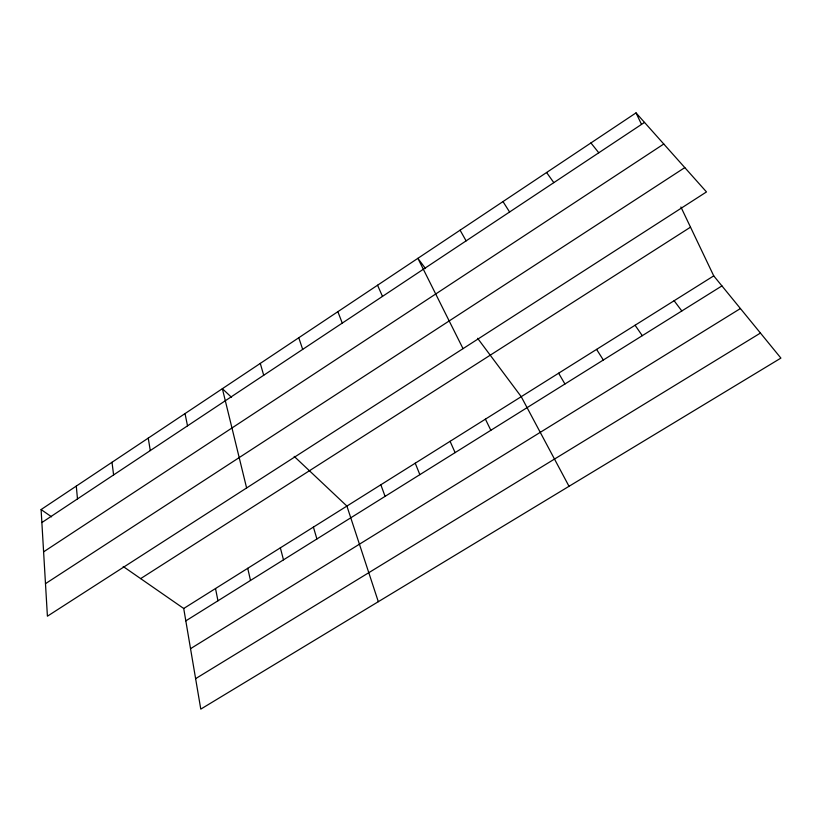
<?xml version="1.0" encoding="UTF-8"?>
<svg xmlns="http://www.w3.org/2000/svg" width="822" height="822" viewBox="0 0 822 822"><rect width="100%" height="100%" fill="white"/><g stroke="black" fill="none" stroke-linecap="round" stroke-linejoin="round"><path stroke-width="1.23" d="M41.1 509.558L636.023 112.881L706.488 191.927L47.409 616.202L41.1 509.558L51.581 516.833M41.871 522.556L644.52 122.416M43.597 551.86L663.775 144.014M45.477 583.661L684.808 167.606M140.654 578.616L690.511 227.17M183.717 608.486L713.732 275.873L780.9 358.094L200.784 709.119L183.717 608.486L123.197 566.502M185.823 620.867L721.932 285.912M190.54 648.671L740.417 308.538M195.615 678.653L760.442 333.054M231.557 397.345L222.372 388.693L246.61 487.97M294.194 456.395L346.905 506.075L378.315 601.694M590.926 142.946L598.786 152.779M674.122 300.739L681.828 310.973M425.529 268.578L417.874 258.334L463.033 348.651M477.603 338.284L521.23 396.687L569.019 486.305M546.589 172.507L553.822 182.638M635.077 325.245L642.29 335.674M502.982 201.585L509.599 211.994M596.587 349.391L603.338 360.015M558.641 373.209L564.94 384.008M460.084 230.191L466.115 240.867M485.422 419.158L490.847 430.296M636.023 112.881L641.366 124.101M680.893 206.99L713.732 275.873M450.086 441.322L455.111 452.624M377.555 285.224L382.487 296.393M415.233 463.197L419.857 474.643M337.863 311.692L342.271 323.097M380.843 484.775L385.076 496.375M298.776 337.75L302.681 349.381M313.408 527.097L316.902 538.975M260.286 363.416L263.698 375.264M280.353 547.842L283.487 559.844M247.73 568.31L250.505 580.455M185.032 413.589L187.519 425.847M215.518 588.531L217.953 600.79M148.248 438.116L150.282 450.569M112.008 462.283L113.6 474.921M76.292 486.1L77.474 498.913"/></g></svg>
